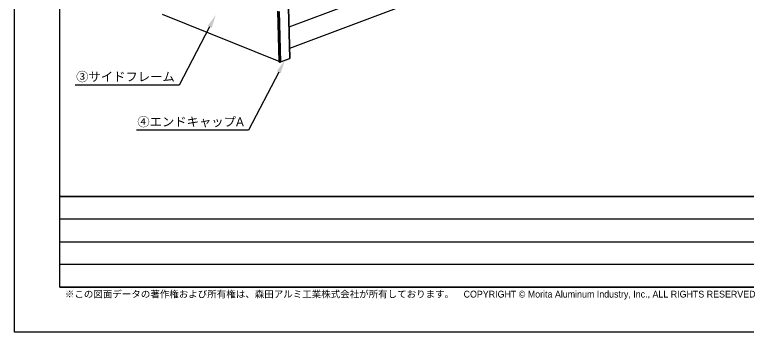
# Model space of a CAD drawing. Header units: millimetres. Extents: x 294 to 1873, y 2566 to 2986.
# Drawn here: x 293.5 to 455.8, y 2566 to 2636.2 of the extents above; entities that cross this region are included whole.
import ezdxf
from ezdxf import colors
from ezdxf.entities.mleader import LeaderData, LeaderLine
from ezdxf.math import Vec2, Vec3

# ---------------------------------------------------------------- set-up
doc = ezdxf.new("R2010")
doc.units = ezdxf.units.MM
doc.layers.add('寸法・仕様', color=255, linetype='Continuous', lineweight=9)
doc.layers.add('本体', color=3, linetype='Continuous', lineweight=25)
doc.styles.get("Standard").update_dxf_attribs({"font": ''})
doc.styles.add('x1', font='', dxfattribs={"height": 2})
doc.styles.get('Standard').set_extended_font_data('MS PGothic')
doc.styles.get('x1').set_extended_font_data('MS PGothic')

# ---------------------------------------------------------------- blocks, each defined once
blk = doc.blocks.new('Morita Aluminum for WEB')
for p, q in [((4.84, 26.08), (281.84, 26.08)), ((171.84, 21.08), (4.84, 21.08)), ((4.84, 16.08), (281.84, 16.08)), ((171.84, 11.08), (4.84, 11.08)), ((4.84, 6.08), (281.84, 6.08))]:
    blk.add_line(p, q)
for points in [[(-5.16, 206.08), (291.84, 206.08), (291.84, -3.92), (-5.16, -3.92)], [(4.84, 196.08), (281.84, 196.08), (281.84, 6.08), (4.84, 6.08)]]:
    blk.add_lwpolyline(points, close=True)
at = {"insert": (5.95, 5.26), "char_height": 1.5, "attachment_point": 1}
blk.add_mtext_dynamic_manual_height_columns('※この図面データの著作権および所有権は、森田アルミ工業株式会社が所有しております。\u3000COPYRIGHT © Morita Aluminum Industry, Inc., ALL RIGHTS RESERVED', width=198.3696, gutter_width=1, heights=[0], dxfattribs=at)

msp = doc.modelspace()

# ---------------------------------------------------------------- linework, layer by layer
msp.add_lwpolyline([(303.52, 2766.03), (580.52, 2766.03), (580.52, 2596.03), (303.52, 2596.03)], close=True)
at = {"layer": '本体'}
for p, q in [((354.22, 2633.5), (558.72, 2710.26)), ((560.3, 2706.06), (354.34, 2628.75)), ((354.06, 2637.7), (354.34, 2626.56)), ((354.11, 2637.75), (354.39, 2626.61)), ((352.06, 2625.88), (326.24, 2636.27)), ((352.06, 2625.83), (351.77, 2636.97)), ((351.81, 2636.94), (352.1, 2625.8)), ((352.02, 2636.94), (352.31, 2625.8)), ((354.3, 2626.46), (352.26, 2625.7)), ((352.31, 2625.8), (354.34, 2626.56)), ((352.25, 2625.69), (352.16, 2625.7))]:
    msp.add_line(p, q, dxfattribs=at)
for centre, radius, start, end in [((354.25, 2626.55), 0.0964, 299.1715, 9.0907), ((354.2, 2626.63), 0.199, 304.8956, 350.7157), ((354.34, 2626.62), 0.0605, 279.2838, 345.3375), ((352.25, 2625.86), 0.193, 191.0536, 234.0301), ((352.11, 2625.85), 0.0515, 194.3636, 258.0905), ((352.2, 2626.12), 0.338, 252.0471, 288.5115), ((352.19, 2625.79), 0.096, 174.4195, 252.3741), ((352.22, 2625.78), 0.0902, 289.8129, 11.0758)]:
    msp.add_arc(centre, radius, start, end, dxfattribs=at)

# ---------------------------------------------------------------- block references
msp.add_blockref('Morita Aluminum for WEB', (298.68, 2569.95))

# ---------------------------------------------------------------- leaders
at = {"layer": '寸法・仕様', "linetype": 'Continuous'}
ml = msp.add_multileader_mtext('Standard', dxfattribs=at)
ml.set_content('③サイドフレーム', color=256, style='x1')
ml.set_leader_properties()
ml.build(insert=Vec2(0, 0))
ml.multileader.update_dxf_attribs({"text_left_attachment_type": 5, "text_right_attachment_type": 5, "dogleg_length": 0.5, "arrow_head_size": 3})
ctx = ml.context
ctx.base_point, ctx.char_height, ctx.arrow_head_size, ctx.landing_gap_size, ctx.plane_origin = Vec3(307.94, 2620.67), 2, 3, 0.5, Vec3(345.76, 2614.11)
ctx.left_attachment, ctx.right_attachment, ctx.text_align_type = 5, 5, 2
notes = []
notes.append((ctx, [(0, (1, 1, 0), (329.94, 2620.67), (-1, 0), 0.5, [(0, [(338.04, 2636.17)], 0, [])])]))
ctx.mtext.insert, ctx.mtext.alignment, ctx.mtext.flow_direction = Vec3(328.94, 2623.51), 3, 5
ml = msp.add_multileader_mtext('Standard', dxfattribs=at)
ml.set_content('④エンドキャップA', color=256, style='x1')
ml.set_leader_properties()
ml.build(insert=Vec2(0, 0))
ml.multileader.update_dxf_attribs({"text_left_attachment_type": 5, "text_right_attachment_type": 5, "dogleg_length": 0.5, "arrow_head_size": 3})
ctx = ml.context
ctx.base_point, ctx.char_height, ctx.arrow_head_size, ctx.landing_gap_size, ctx.plane_origin = Vec3(322.06, 2610.68), 2, 3, 0.5, Vec3(361.05, 2604.12)
ctx.left_attachment, ctx.right_attachment, ctx.text_align_type = 5, 5, 2
notes.append((ctx, [(0, (1, 1, 0), (345.22, 2610.68), (-1, 0), 0.5, [(0, [(353.33, 2626.18)], 0, [])])]))
ctx.mtext.insert, ctx.mtext.alignment, ctx.mtext.flow_direction = Vec3(344.22, 2613.55), 3, 5
for ctx, leaders in notes:
    for number, flags, end, landing, length, lines in leaders:
        leader = LeaderData()
        leader.index, (leader.has_last_leader_line, leader.has_dogleg_vector, leader.attachment_direction) = number, flags
        leader.last_leader_point, leader.dogleg_vector, leader.dogleg_length = Vec3(end), Vec3(landing), length
        for number, points, colour, breaks in lines:
            line = LeaderLine()
            line.index, line.vertices, line.color, line.breaks = number, Vec3.list(points), colors.encode_raw_color(colour), breaks
            leader.lines.append(line)
        ctx.leaders.append(leader)

doc.saveas('drawing.dxf')
